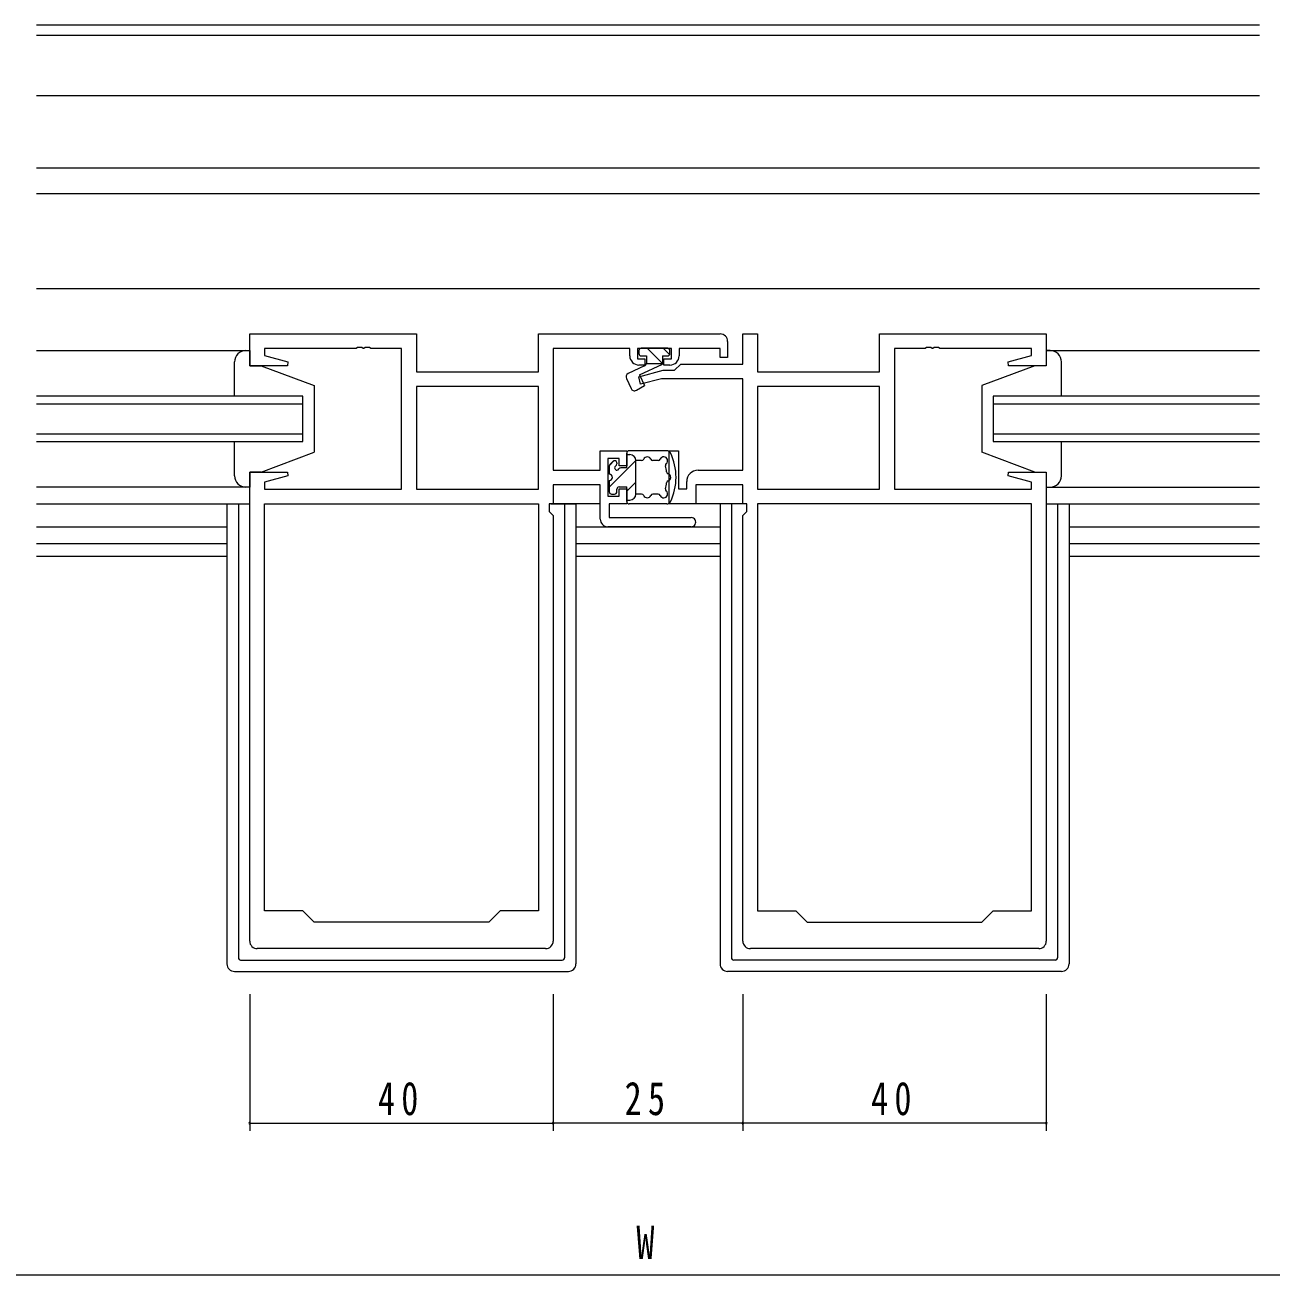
# Model space of a CAD drawing. Units: millimetres, scale not verified. Extents: x -567 to 567, y -403 to 403.
# Drawn here: x 20.1 to 184.4, y -58.5 to 106.2 of the extents above; entities that cross this region are included whole.
import ezdxf
from ezdxf.enums import TextEntityAlignment as Align

# ---------------------------------------------------------------- set-up
doc = ezdxf.new("R2010")
doc.units = ezdxf.units.MM
doc.header["$LTSCALE"] = 2
for name, color, linetype, lineweight in [('0-3_YKK_11', 7, 'Continuous', 18), ('0-4_YKK_12', 2, 'Continuous', 18), ('0-5_YKK_13', 4, 'Continuous', 18), ('0-6_YKK_D', 6, 'Continuous', 18)]:
    doc.layers.add(name, color=color, linetype=linetype, lineweight=lineweight)
doc.styles.add('ＭＳ ゴシック', font='')
doc.styles.get('ＭＳ ゴシック').set_extended_font_data('MS Gothic')

msp = doc.modelspace()

# ---------------------------------------------------------------- linework, layer by layer
at = {"layer": '0-3_YKK_11'}
for p, q in [((49.774, 61.315), (49.774, 65.515)), ((49.774, 65.515), (71.774, 65.515)), ((71.774, 65.515), (71.774, 60.515)), ((87.844, 60.515), (87.844, 65.515)), ((87.844, 65.515), (111.774, 65.515)), ((114.774, 61.545), (114.774, 65.515)), ((114.774, 65.515), (116.704, 65.515)), ((116.704, 65.515), (116.704, 60.515)), ((132.774, 60.515), (132.774, 65.515)), ((132.774, 65.515), (154.774, 65.515)), ((154.774, 65.515), (154.774, 61.315)), ((63.816, 63.585), (51.704, 63.585)), ((69.774, 63.585), (65.732, 63.585)), ((69.774, 45.045), (69.774, 63.585)), ((89.774, 63.585), (89.774, 47.545)), ((99.874, 63.585), (89.774, 63.585)), ((99.874, 62.615), (99.874, 63.585)), ((105.374, 63.585), (100.874, 63.585)), ((100.874, 63.585), (100.874, 62.215)), ((134.774, 63.585), (134.774, 45.045)), ((139.549, 63.705), (138.999, 63.705)), ((152.844, 63.585), (140.732, 63.585)), ((149.745, 61.837), (152.844, 62.668)), ((152.844, 62.668), (152.844, 63.585)), ((54.735, 61.315), (49.774, 61.315)), ((54.803, 61.837), (54.735, 61.315)), ((100.874, 62.215), (101.874, 62.215)), ((101.874, 61.415), (101.074, 61.415)), ((101.874, 62.215), (101.874, 61.415)), ((104.374, 61.415), (104.374, 62.215)), ((105.174, 61.415), (104.374, 61.415)), ((106.604, 61.545), (114.774, 61.545)), ((149.814, 61.315), (149.745, 61.837)), ((154.774, 61.315), (149.814, 61.315)), ((71.774, 60.515), (87.844, 60.515)), ((101.045, 59.848), (104.28, 60.715)), ((101.303, 58.882), (101.045, 59.848)), ((104.039, 59.615), (101.303, 58.882)), ((114.774, 59.615), (104.039, 59.615)), ((114.774, 47.545), (114.774, 59.615)), ((116.704, 60.515), (132.774, 60.515)), ((87.844, 58.585), (71.774, 58.585)), ((87.844, 58.585), (71.774, 58.585)), ((71.774, 58.585), (71.774, 45.045)), ((87.844, 45.045), (87.844, 58.585)), ((132.774, 58.585), (116.704, 58.585)), ((132.774, 58.585), (116.704, 58.585)), ((116.704, 58.585), (116.704, 45.045)), ((132.774, 45.045), (132.774, 58.585)), ((105.074, 43.115), (105.074, 50.115)), ((105.074, 50.115), (106.274, 50.115)), ((96.974, 49.115), (96.974, 44.115)), ((49.774, -14.485), (49.774, 47.315)), ((89.774, 47.545), (95.974, 47.545)), ((108.874, 47.545), (114.774, 47.545)), ((149.745, 46.793), (149.814, 47.315)), ((152.844, 45.962), (149.745, 46.793)), ((149.814, 47.315), (154.774, 47.315)), ((154.774, 47.315), (154.774, -14.485)), ((51.704, 45.045), (69.774, 45.045)), ((71.774, 45.045), (87.844, 45.045)), ((89.774, 45.615), (89.774, 43.115)), ((95.974, 45.615), (89.774, 45.615)), ((95.974, 41.115), (95.974, 45.615)), ((98.474, 44.115), (98.474, 45.115)), ((98.474, 45.115), (99.474, 45.115)), ((99.474, 45.115), (99.474, 43.115)), ((108.574, 45.615), (108.574, 43.115)), ((114.774, 45.615), (108.574, 45.615)), ((114.774, 43.115), (114.774, 45.615)), ((116.704, 45.045), (132.774, 45.045)), ((134.774, 45.045), (152.844, 45.045)), ((152.844, 45.045), (152.844, 45.962)), ((51.704, 43.115), (87.844, 43.115)), ((51.704, -10.485), (51.704, 43.115)), ((87.844, 43.115), (87.844, -10.485)), ((87.844, 43.115), (87.844, -10.485)), ((96.974, 44.115), (98.474, 44.115)), ((108.574, 43.115), (105.074, 43.115)), ((152.844, 43.115), (116.704, 43.115)), ((116.704, 43.115), (116.704, -10.485)), ((116.704, 43.115), (116.704, -10.485)), ((152.844, -10.485), (152.844, 43.115)), ((89.774, 41.585), (89.774, -14.485)), ((97.174, 41.315), (107.974, 41.315)), ((114.774, -14.485), (114.774, 41.585)), ((107.974, 40.115), (96.974, 40.115)), ((56.774, -10.485), (51.704, -10.485)), ((58.274, -11.985), (56.774, -10.485)), ((81.274, -11.985), (58.274, -11.985)), ((88.774, -15.485), (50.774, -15.485)), ((153.774, -15.485), (115.774, -15.485))]:
    msp.add_line(p, q, dxfattribs=at)
for points in [[(112.774, 64.515), (112.774, 62.415), (111.774, 62.415), (111.774, 63.585), (106.374, 63.585), (106.374, 62.615)], [(51.704, 63.585), (51.704, 62.668), (54.803, 61.837)], [(65.732, 63.585), (65.549, 63.705), (64.999, 63.705), (64.816, 63.585), (64.732, 63.585), (64.549, 63.705), (63.999, 63.705), (63.816, 63.585)], [(104.374, 62.215), (105.374, 62.215), (105.374, 63.585)], [(138.999, 63.705), (138.816, 63.585), (134.774, 63.585)], [(140.732, 63.585), (140.549, 63.705), (139.999, 63.705), (139.816, 63.585), (139.732, 63.585), (139.549, 63.705)], [(104.28, 60.715), (105.774, 60.715), (106.604, 61.545)], [(95.974, 47.545), (95.974, 50.115), (99.474, 50.115), (99.474, 48.115), (98.474, 48.115), (98.474, 49.115), (96.974, 49.115)], [(106.274, 50.115), (106.274, 45.115), (107.374, 45.115), (107.374, 46.045)], [(49.774, 47.315), (54.735, 47.315), (54.803, 46.793), (51.704, 45.962), (51.704, 45.045)], [(89.774, 43.115), (89.244, 43.115), (89.244, 42.115), (89.774, 41.585)], [(99.474, 43.115), (97.174, 43.115), (97.174, 41.315)], [(114.774, 41.585), (115.304, 42.115), (115.304, 43.115), (114.774, 43.115)], [(87.844, -10.485), (82.774, -10.485), (81.274, -11.985)], [(116.704, -10.485), (121.774, -10.485), (123.274, -11.985), (146.274, -11.985)], [(146.274, -11.985), (147.774, -10.485), (152.844, -10.485)]]:
    msp.add_lwpolyline(points, dxfattribs=at)
for centre, radius, start, end in [((111.774, 64.515), 1, 0.00001, 89.99999), ((101.074, 62.615), 1.2, 180.00001, 269.99999), ((105.174, 62.615), 1.2, 270.00001, 359.99999), ((108.874, 46.045), 1.5, 90.00001, 179.99999), ((107.974, 40.715), 0.6, 269.99999, 90.00001), ((96.974, 41.115), 1, 180.00001, 269.99999), ((50.774, -14.485), 1, 180.00001, 269.99999), ((88.774, -14.485), 1, 270.00001, 359.99999), ((115.774, -14.485), 1, 180.00001, 269.99999), ((153.774, -14.485), 1, 270.00001, 359.99999)]:
    msp.add_arc(centre, radius, start, end, dxfattribs=at)
at = {"layer": '0-4_YKK_12'}
for p, q in [((21.649, 106.215), (182.899, 106.215)), ((182.899, 104.815), (21.649, 104.815)), ((21.649, 96.915), (182.899, 96.915)), ((21.649, 87.415), (182.899, 87.415)), ((21.649, 84.015), (182.899, 84.015)), ((21.649, 71.515), (182.899, 71.515)), ((56.774, 57.315), (21.649, 57.315)), ((21.649, 56.315), (56.774, 56.315)), ((56.774, 51.315), (56.774, 57.315)), ((147.774, 57.315), (147.774, 51.315)), ((182.899, 57.315), (147.774, 57.315)), ((147.774, 56.315), (182.899, 56.315)), ((56.774, 52.315), (21.649, 52.315)), ((21.649, 51.315), (56.774, 51.315)), ((182.899, 52.315), (147.774, 52.315)), ((147.774, 51.315), (182.899, 51.315)), ((21.649, 43.115), (49.774, 43.115)), ((154.774, 43.115), (182.899, 43.115)), ((21.649, 40.115), (46.774, 40.115)), ((92.774, 40.115), (111.774, 40.115)), ((157.774, 40.115), (182.899, 40.115)), ((46.774, 37.845), (21.649, 37.845)), ((111.774, 37.845), (92.774, 37.845)), ((182.899, 37.845), (157.774, 37.845)), ((21.649, 36.215), (46.774, 36.215)), ((92.774, 36.215), (111.774, 36.215)), ((157.774, 36.215), (182.899, 36.215))]:
    msp.add_line(p, q, dxfattribs=at)
at = {"layer": '0-5_YKK_13'}
for p, q in [((21.649, 63.314), (49.774, 63.314)), ((49.274, 63.315), (49.774, 63.315)), ((49.774, 63.315), (49.774, 61.315)), ((101.074, 63.315), (101.074, 62.915)), ((104.874, 63.615), (101.374, 63.615)), ((101.374, 62.615), (102.074, 62.615)), ((102.074, 62.615), (102.074, 61.615)), ((102.17, 63.615), (104.17, 61.615)), ((104.174, 62.615), (104.174, 61.512)), ((104.174, 62.615), (104.874, 62.615)), ((104.291, 63.615), (105.136, 62.77)), ((105.174, 62.915), (105.174, 63.315)), ((154.774, 63.316), (182.899, 63.315)), ((154.774, 63.315), (154.774, 61.315)), ((154.774, 63.315), (154.774, 61.315)), ((155.274, 63.315), (154.774, 63.315)), ((155.274, 63.315), (154.774, 63.315)), ((47.774, 57.315), (47.774, 61.815)), ((49.774, 61.315), (51.274, 61.315)), ((51.274, 61.315), (58.274, 58.715)), ((101.801, 61.288), (99.663, 60.291)), ((101.174, 60.113), (104.174, 61.512)), ((102.074, 61.615), (104.174, 61.615)), ((153.274, 61.315), (146.274, 58.715)), ((153.274, 61.315), (146.274, 58.715)), ((154.774, 61.315), (153.274, 61.315)), ((154.774, 61.315), (153.274, 61.315)), ((156.774, 57.715), (156.774, 61.815)), ((156.774, 57.315), (156.774, 61.815)), ((99.421, 59.626), (100.038, 58.304)), ((101.174, 60.113), (101.828, 58.71)), ((58.274, 58.715), (58.274, 49.915)), ((100.741, 58.082), (101.828, 58.71)), ((146.274, 58.715), (146.274, 49.915)), ((146.274, 58.715), (146.274, 49.915)), ((47.774, 46.815), (47.774, 51.315)), ((156.774, 46.815), (156.774, 51.315)), ((51.274, 47.315), (58.274, 49.915)), ((99.474, 47.865), (99.474, 49.815)), ((99.474, 49.615), (99.874, 49.615)), ((104.774, 50.115), (99.774, 50.115)), ((153.274, 47.315), (146.274, 49.915)), ((153.274, 47.315), (146.274, 49.915)), ((156.774, 46.815), (156.774, 50.915)), ((97.174, 45.324), (100.674, 48.824)), ((97.174, 48.115), (97.174, 47.015)), ((97.177, 48.156), (97.834, 48.812)), ((97.662, 48.727), (97.262, 48.327)), ((98.174, 48.515), (98.174, 48.385)), ((99.474, 47.865), (98.694, 47.865)), ((100.674, 44.415), (100.674, 48.815)), ((101.432, 48.815), (100.674, 48.815)), ((103.62, 48.815), (102.916, 48.815)), ((51.274, 47.315), (49.774, 47.315)), ((97.174, 46.215), (97.174, 44.715)), ((153.274, 47.315), (154.774, 47.315)), ((153.274, 47.315), (154.774, 47.315)), ((49.774, 45.315), (21.649, 45.315)), ((98.174, 44.715), (98.174, 45.065)), ((98.474, 45.365), (99.474, 45.365)), ((99.474, 44.796), (100.674, 45.996)), ((99.474, 43.415), (99.474, 45.365)), ((154.774, 45.314), (182.899, 45.315)), ((46.774, 43.115), (46.774, -17.485)), ((48.274, 43.115), (48.274, -16.685)), ((89.474, 43.115), (92.774, 43.115)), ((95.974, 43.115), (89.474, 43.115)), ((91.274, 43.115), (91.274, -16.685)), ((92.774, 43.115), (92.774, -17.485)), ((97.474, 44.415), (97.874, 44.415)), ((99.474, 43.615), (99.874, 43.615)), ((104.774, 43.115), (99.774, 43.115)), ((101.432, 44.415), (100.674, 44.415)), ((103.62, 44.415), (102.916, 44.415)), ((115.074, 43.115), (108.274, 43.115)), ((115.074, 43.115), (111.774, 43.115)), ((111.774, 43.115), (111.774, -17.485)), ((113.274, 43.115), (113.274, -16.685)), ((156.274, 43.115), (156.274, -16.685)), ((157.774, 43.115), (157.774, -17.485)), ((48.574, -16.985), (90.974, -16.985)), ((155.974, -16.985), (113.574, -16.985)), ((47.774, -18.485), (91.774, -18.485)), ((156.774, -18.485), (112.774, -18.485))]:
    msp.add_line(p, q, dxfattribs=at)
for points in [[(49.774, 47.315), (49.774, 45.315), (49.274, 45.315)], [(154.774, 47.315), (154.774, 45.315), (155.274, 45.315)], [(154.774, 47.315), (154.774, 45.315), (155.274, 45.315)]]:
    msp.add_lwpolyline(points, dxfattribs=at)
for centre, radius, start, end in [((49.274, 61.815), 1.5, 90, 180), ((101.374, 63.315), 0.3, 90, 180), ((101.374, 62.915), 0.3, 180, 270), ((104.874, 63.315), 0.3, 0, 90), ((104.874, 62.915), 0.3, 270, 0), ((155.274, 61.815), 1.5, 0, 90), ((155.274, 61.815), 1.5, 0, 90), ((101.59, 61.741), 0.5, 295, 345.39617), ((99.874, 59.838), 0.5, 115.00014, 205.00005), ((100.491, 58.515), 0.5, 205.00005, 300.00004), ((99.774, 49.815), 0.3, 90, 180), ((99.874, 48.815), 0.8, 0, 90), ((104.774, 49.615), 0.5, 26.26804, 90), ((98.695, 46.615), 7.279, 333.73196, 26.26804), ((97.474, 48.115), 0.3, 135, 180), ((97.874, 48.515), 0.3, 0, 135), ((98.174, 47.865), 0.3, 120, 270), ((97.874, 48.385), 0.3, 300, 0), ((98.694, 47.565), 0.3, 90, 150), ((101.432, 49.115), 0.3, 270, 337.97569), ((102.174, 48.815), 0.5, 22.02431, 157.97569), ((102.916, 49.115), 0.3, 202.02431, 270), ((103.62, 49.115), 0.3, 270, 337.97569), ((104.362, 48.815), 0.5, 309.78774, 157.97569), ((104.874, 48.2), 0.3, 129.78774, 194.39052), ((98.695, 46.615), 6.079, 6.82808, 14.39052), ((49.274, 46.815), 1.5, 180, 270), ((97.174, 46.615), 0.4, 270, 90), ((98.174, 47.865), 0.3, 270, 330), ((105.029, 47.373), 0.3, 186.82808, 251.43085), ((105.029, 45.857), 0.3, 108.56915, 173.17192), ((104.774, 46.615), 0.5, 288.56915, 71.43085), ((155.274, 46.815), 1.5, 270, 0), ((155.274, 46.815), 1.5, 270, 0), ((97.474, 44.715), 0.3, 180, 270), ((97.874, 44.715), 0.3, 270, 0), ((98.474, 45.065), 0.3, 90, 180), ((104.362, 44.415), 0.5, 202.02431, 50.21226), ((104.874, 45.03), 0.3, 165.60948, 230.21226), ((98.695, 46.615), 6.079, 345.60948, 353.17192), ((99.774, 43.415), 0.3, 180, 270), ((99.874, 44.415), 0.8, 270, 0), ((101.432, 44.115), 0.3, 22.02431, 90), ((102.174, 44.415), 0.5, 202.02431, 337.97569), ((102.916, 44.115), 0.3, 90, 157.97569), ((103.62, 44.115), 0.3, 22.02431, 90), ((104.774, 43.615), 0.5, 270, 333.73196), ((47.774, -17.485), 1, 180, 270), ((48.574, -16.685), 0.3, 180, 270), ((90.974, -16.685), 0.3, 270, 0), ((91.774, -17.485), 1, 270, 0), ((112.774, -17.485), 1, 180, 270), ((113.574, -16.685), 0.3, 180, 270), ((155.974, -16.685), 0.3, 270, 360), ((156.774, -17.485), 1, 270, 360)]:
    msp.add_arc(centre, radius, start, end, dxfattribs=at)
at = {"layer": '0-6_YKK_D'}
for p, q in [((49.774, -21.485), (49.774, -39.485)), ((89.774, -21.485), (89.774, -39.485)), ((89.774, -21.485), (89.774, -39.485)), ((114.774, -21.485), (114.774, -39.485)), ((114.774, -21.485), (114.774, -39.485)), ((154.774, -21.485), (154.774, -39.485)), ((49.774, -38.485), (89.774, -38.485)), ((114.774, -38.485), (89.774, -38.485)), ((154.774, -38.485), (114.774, -38.485)), ((-140.726, -58.485), (345.274, -58.485))]:
    msp.add_line(p, q, dxfattribs=at)
for centre, start, end in [((49.774, -38.485), 0, 180), ((49.774, -38.485), 180, 0), ((89.774, -38.485), 0, 180), ((89.774, -38.485), 0, 180), ((89.774, -38.485), 180, 0), ((89.774, -38.485), 180, 0), ((114.774, -38.485), 0, 180), ((114.774, -38.485), 0, 180), ((114.774, -38.485), 180, 0), ((114.774, -38.485), 180, 0), ((154.774, -38.485), 0, 180), ((154.774, -38.485), 180, 0)]:
    msp.add_arc(centre, 0.106, start, end, dxfattribs=at)

# ---------------------------------------------------------------- texts
at = {"layer": '0-6_YKK_D', "color": 7, "style": 'ＭＳ ゴシック', "width": 0.8}
msp.add_text('W', height=4.399, dxfattribs=at).set_placement((100.739, -57.685), align=Align.BOTTOM_LEFT)
at = {"layer": '0-6_YKK_D', "color": 7, "char_height": 4.399, "attachment_point": 7, "style": 'ＭＳ ゴシック'}
for s, insert in [('\\T1.37;\\W0.75;40', (66.68, -37.485)), ('\\T1.37;\\W0.75;25', (99.192, -37.485)), ('\\T1.37;\\W0.75;40', (131.68, -37.485))]:
    msp.add_mtext(s, dxfattribs=dict(at, insert=insert))

doc.saveas('drawing.dxf')
